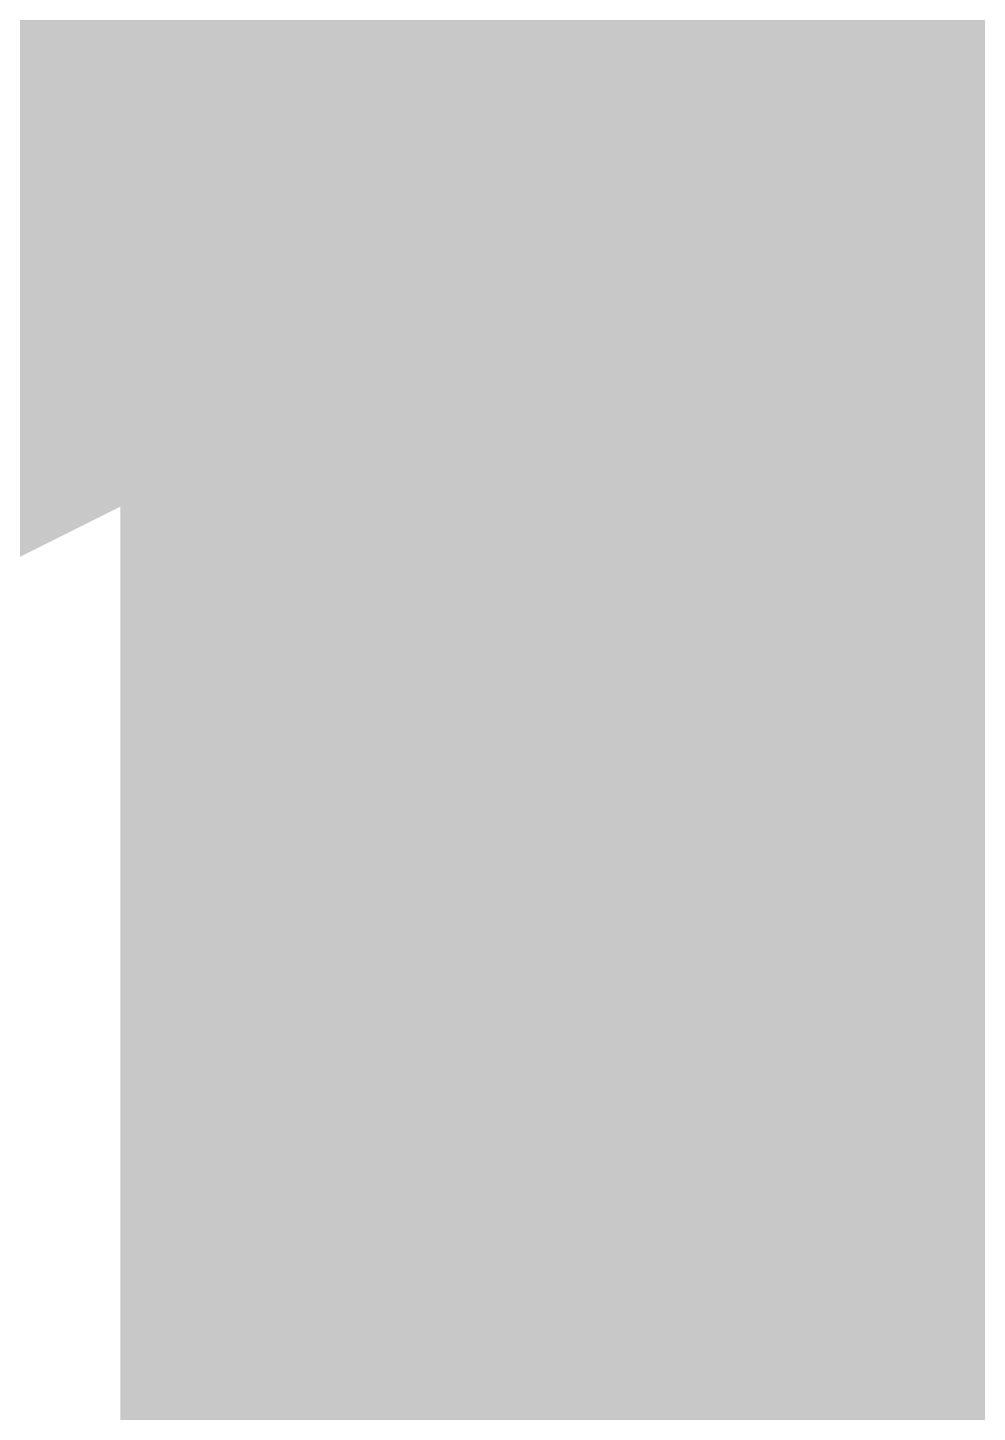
# Model space of a CAD drawing. Header units: inches. Extents: x -2 to 289, y -4 to 187.
# Drawn here: x 56.8173 to 56.9202, y 30.7963 to 30.9463 of the extents above; entities that cross this region are included whole.
import ezdxf

# ---------------------------------------------------------------- set-up
doc = ezdxf.new("R2010")
doc.units = ezdxf.units.IN
for name, color, linetype in [('Bottom Layer', 5, 'Continuous'), ('Drill Drawing', 1, 'Continuous'), ('Layer 1', 16, 'Continuous'), ('Layer 2', 76, 'Continuous'), ('Top Layer', 1, 'Continuous')]:
    doc.layers.add(name, color=color, linetype=linetype)

msp = doc.modelspace()

# ---------------------------------------------------------------- hatches: boundary and pattern name
at = {"layer": 'Bottom Layer'}
h = msp.add_hatch(color=5, dxfattribs=at)
edge = h.paths.add_edge_path()
edge.add_arc((57.0178438, 31.14505074), 0.2999994, 0, 360)
at = {"layer": 'Layer 1'}
h = msp.add_hatch(color=16, dxfattribs=at)
edge = h.paths.add_edge_path()
edge.add_arc((57.0178438, 31.14505074), 0.2999994, 0, 360)
at = {"layer": 'Layer 2'}
h = msp.add_hatch(color=76, dxfattribs=at)
edge = h.paths.add_edge_path()
edge.add_arc((57.0178438, 31.14505074), 0.2999994, 0, 360)
at = {"layer": 'Top Layer'}
h = msp.add_hatch(color=1, dxfattribs=at)
edge = h.paths.add_edge_path()
edge.add_arc((57.0178438, 31.14505074), 0.2999994, 0, 360)

# ---------------------------------------------------------------- linework, layer by layer
at = {"layer": 'Bottom Layer', "const_width": 0.3809999999999999}
msp.add_lwpolyline([(57.79297052, 30.36992402, -0.4142135623730951), (57.0178438, 31.14505074)], format="xyb", dxfattribs=at)
at = {"layer": 'Drill Drawing', "const_width": 0.0508}
for points in [[(56.7638438, 30.89105074), (56.89084379999999, 31.14505074)], [(56.7638438, 30.89105074), (57.0178438, 31.01805074)]]:
    msp.add_lwpolyline(points, dxfattribs=at)
at = {"layer": 'Top Layer', "const_width": 0.3809999999999999}
msp.add_lwpolyline([(57.0178438, 27.77955074), (57.0178438, 31.14505074)], dxfattribs=at)
msp.add_lwpolyline([(57.77984379999999, 30.38305074, -0.4142135623730951), (57.0178438, 31.14505074)], format="xyb", dxfattribs=at)

doc.saveas('drawing.dxf')
